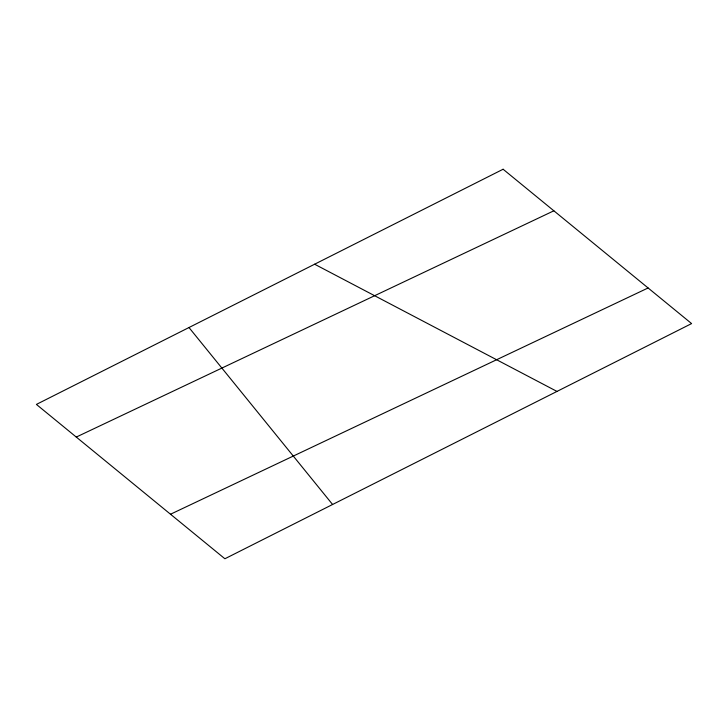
<?xml version="1.0" encoding="UTF-8"?>
<svg xmlns="http://www.w3.org/2000/svg" width="728" height="728" viewBox="0 0 728 728"><rect width="100%" height="100%" fill="white"/><g stroke="black" fill="none" stroke-linecap="round" stroke-linejoin="round"><path stroke-width="1.09" d="M76.276 437.064L553.862 210.802M170.516 514.232L648.102 287.969M314.632 264.219L556.975 391.418M188.98 327.536L332.587 504.486M503.112 169.242L36.4 404.413L224.888 558.758L691.6 323.587L503.112 169.242"/></g></svg>
